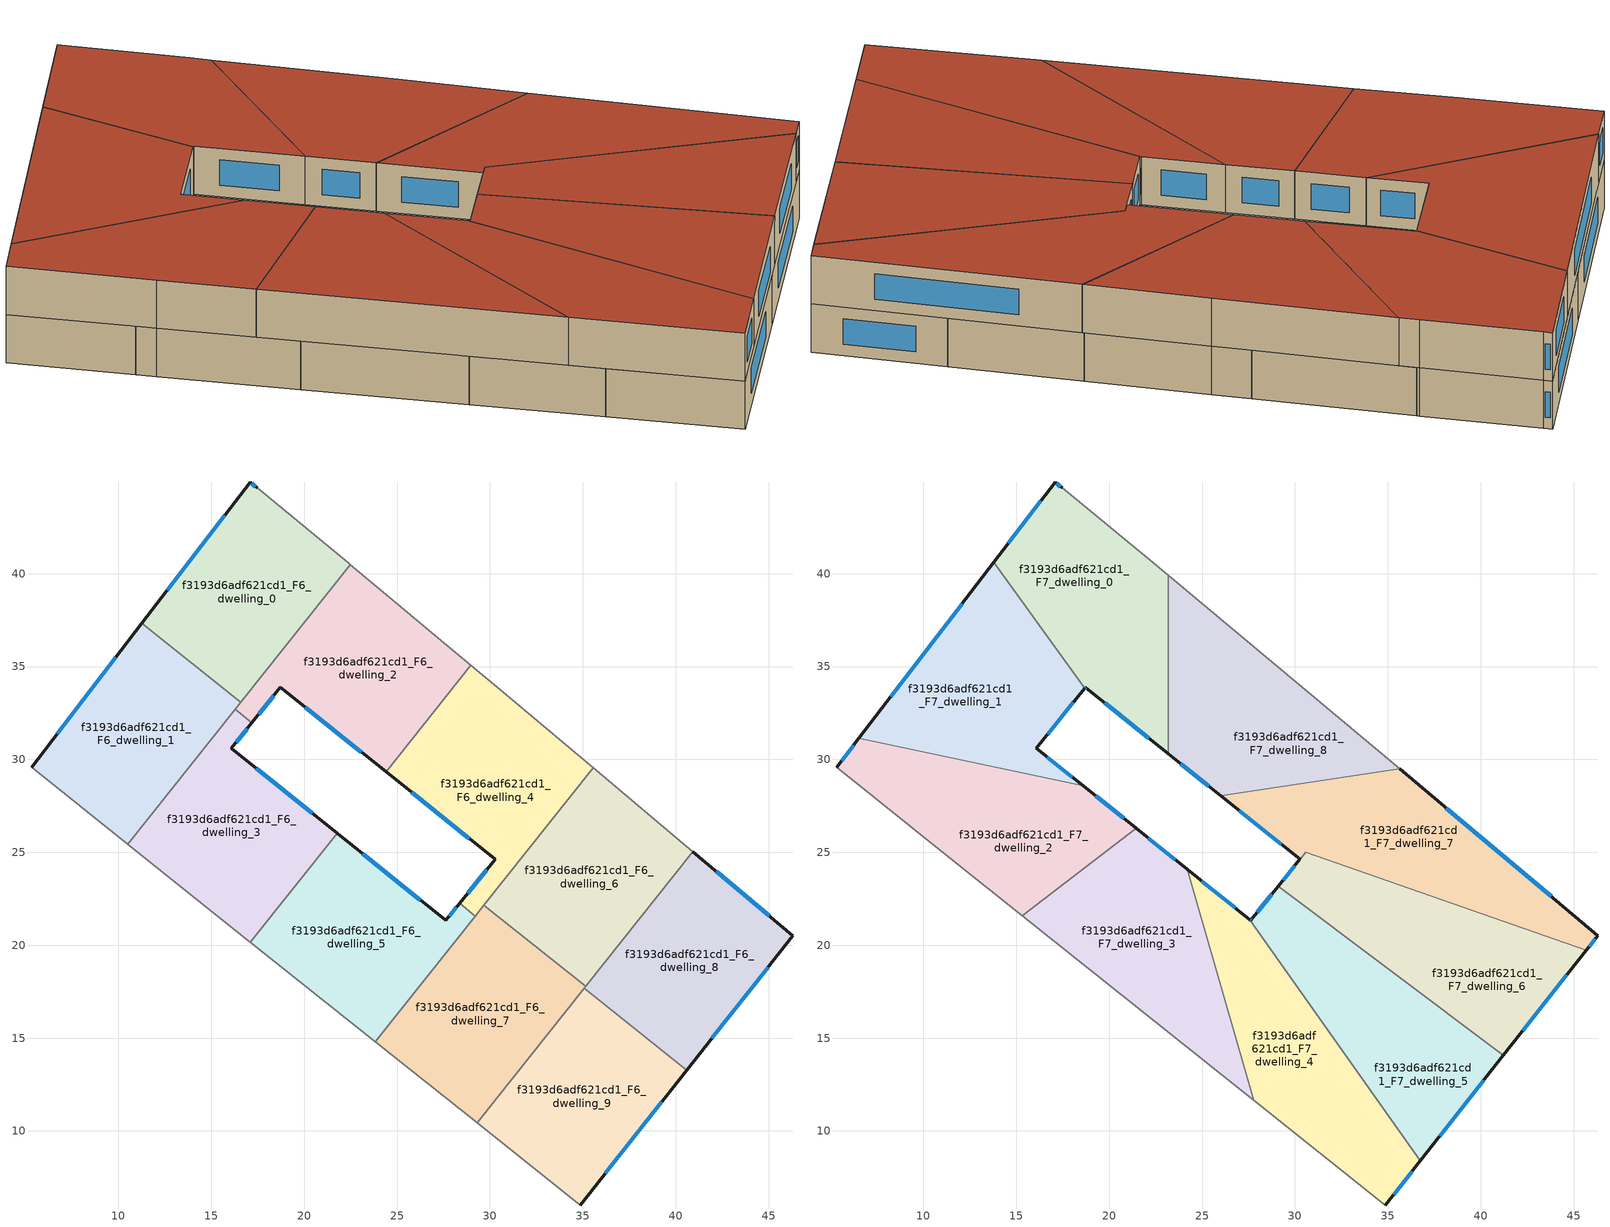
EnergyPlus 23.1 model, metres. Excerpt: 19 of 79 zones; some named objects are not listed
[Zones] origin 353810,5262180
f3193d6adf621cd1_F6_dwelling_0
 floor to f3193d6adf621cd1_F5_dwelling_0 (EU_floor_Construction): 22.37,40.59 22.49,40.49 16.59,33.08 11.27,37.32 17.1,44.93 17.47,44.61 z18
 wall outside (EU_wall_Construction): 17.47,44.61 17.1,44.93 11.27,37.32 z18:21
 wall to f3193d6adf621cd1_F6_dwelling_1 (EU_wall_Construction): 11.27,37.32 16.59,33.08 z18:21
 wall adiabatic (EU_wall_Construction): 22.49,40.49 22.37,40.59 17.47,44.61 z18:21
 wall to f3193d6adf621cd1_F6_dwelling_2 (EU_wall_Construction): 16.59,33.08 22.49,40.49 z18:21
 window (EU_Window_Construction): 15.73,43.15 12.64,39.11 / 17.38,44.69 17.19,44.86 z18.7:20.3
f3193d6adf621cd1_F6_dwelling_1
 floor to f3193d6adf621cd1_F5_dwelling_1 (EU_floor_Construction): 16.59,33.08 10.49,25.43 5.33,29.57 11.27,37.32 z18
 wall outside (EU_wall_Construction): 11.27,37.32 5.33,29.57 z18:21
 wall adiabatic (EU_wall_Construction): 5.33,29.57 10.49,25.43 z18:21
 wall to f3193d6adf621cd1_F6_dwelling_3 (EU_wall_Construction): 10.49,25.43 16.29,32.7 z18:21
 wall to f3193d6adf621cd1_F6_dwelling_2 (EU_wall_Construction): 16.29,32.7 16.59,33.08 z18:21
 window (EU_Window_Construction): 9.87,35.5 6.72,31.39 z18.7:20.3
f3193d6adf621cd1_F6_dwelling_2
 floor to f3193d6adf621cd1_F5_dwelling_2 (EU_floor_Construction): 28.98,35.07 24.41,29.33 18.72,33.89 17.19,31.98 16.29,32.7 22.49,40.49 z18
 wall outside (EU_wall_Construction): 17.19,31.98 18.72,33.89 24.41,29.33 z18:21
 wall to f3193d6adf621cd1_F6_dwelling_3 (EU_wall_Construction): 16.29,32.7 17.19,31.98 z18:21
 wall adiabatic (EU_wall_Construction): 28.98,35.07 22.49,40.49 z18:21
 wall to f3193d6adf621cd1_F6_dwelling_4 (EU_wall_Construction): 24.41,29.33 28.98,35.07 z18:21
 window (EU_Window_Construction): 20.05,32.82 23.07,30.4 / 17.55,32.43 18.36,33.44 z18.7:20.3
f3193d6adf621cd1_F6_dwelling_3
 floor to f3193d6adf621cd1_F5_dwelling_3 (EU_floor_Construction): 17.19,31.98 16.08,30.6 21.78,26.03 17.11,20.16 11.34,24.75 10.49,25.43 16.29,32.7 z18
 wall outside (EU_wall_Construction): 21.78,26.03 16.08,30.6 17.19,31.98 z18:21
 wall adiabatic (EU_wall_Construction): 10.49,25.43 11.34,24.75 17.11,20.16 z18:21
 wall to f3193d6adf621cd1_F6_dwelling_5 (EU_wall_Construction): 17.11,20.16 21.78,26.03 z18:21
 window (EU_Window_Construction): 16.34,30.93 16.93,31.66 / 20.44,27.1 17.42,29.53 z18.7:20.3
f3193d6adf621cd1_F6_dwelling_4
 floor to f3193d6adf621cd1_F5_dwelling_4 (EU_floor_Construction): 30.55,33.76 35.57,29.55 29.22,21.57 28.37,22.25 30.27,24.62 24.41,29.33 28.98,35.07 z18
 wall outside (EU_wall_Construction): 24.41,29.33 30.27,24.62 28.37,22.25 z18:21
 wall adiabatic (EU_wall_Construction): 35.57,29.55 30.55,33.76 28.98,35.07 z18:21
 wall to f3193d6adf621cd1_F6_dwelling_5 (EU_wall_Construction): 28.37,22.25 29.22,21.57 z18:21
 wall to f3193d6adf621cd1_F6_dwelling_6 (EU_wall_Construction): 29.67,22.14 35.57,29.55 z18:21
 wall to f3193d6adf621cd1_F6_dwelling_7 (EU_wall_Construction): 29.22,21.57 29.67,22.14 z18:21
 window (EU_Window_Construction): 29.83,24.07 28.81,22.81 / 25.78,28.22 28.9,25.73 z18.7:20.3
f3193d6adf621cd1_F6_dwelling_5
 floor to f3193d6adf621cd1_F5_dwelling_5 (EU_floor_Construction): 28.37,22.25 29.22,21.57 23.83,14.8 17.11,20.16 21.78,26.03 27.63,21.33 z18
 wall outside (EU_wall_Construction): 28.37,22.25 27.63,21.33 21.78,26.03 z18:21
 wall adiabatic (EU_wall_Construction): 17.11,20.16 23.83,14.8 z18:21
 wall to f3193d6adf621cd1_F6_dwelling_7 (EU_wall_Construction): 23.83,14.8 29.22,21.57 z18:21
 window (EU_Window_Construction): 26.26,22.43 23.15,24.93 / 28.19,22.03 27.8,21.55 z18.7:20.3
f3193d6adf621cd1_F6_dwelling_6
 floor to f3193d6adf621cd1_F5_dwelling_6 (EU_floor_Construction): 40.93,25.04 35.15,17.78 29.67,22.14 35.57,29.55 z18
 wall adiabatic (EU_wall_Construction): 40.93,25.04 35.57,29.55 z18:21
 wall to f3193d6adf621cd1_F6_dwelling_7 (EU_wall_Construction): 29.67,22.14 35.15,17.78 z18:21
 wall to f3193d6adf621cd1_F6_dwelling_8 (EU_wall_Construction): 35.15,17.78 40.93,25.04 z18:21
f3193d6adf621cd1_F6_dwelling_7
 floor to f3193d6adf621cd1_F5_dwelling_7 (EU_floor_Construction): 35.15,17.78 29.31,10.45 23.83,14.8 29.67,22.14 z18
 wall adiabatic (EU_wall_Construction): 23.83,14.8 29.31,10.45 z18:21
 wall to f3193d6adf621cd1_F6_dwelling_9 (EU_wall_Construction): 29.31,10.45 35.07,17.69 z18:21
 wall to f3193d6adf621cd1_F6_dwelling_8 (EU_wall_Construction): 35.08,17.69 35.15,17.78 z18:21
f3193d6adf621cd1_F6_dwelling_8
 floor to f3193d6adf621cd1_F5_dwelling_8 (EU_floor_Construction): 46.31,20.52 40.61,13.28 35.08,17.69 40.93,25.04 z18
 wall outside (EU_wall_Construction): 40.61,13.28 46.31,20.52 40.93,25.04 z18:21
 wall to f3193d6adf621cd1_F6_dwelling_9 (EU_wall_Construction): 35.08,17.69 40.61,13.28 z18:21
 window (EU_Window_Construction): 45.05,21.58 42.19,23.98 / 41.95,14.98 44.97,18.82 z18.7:20.3
f3193d6adf621cd1_F6_dwelling_9
 floor to f3193d6adf621cd1_F5_dwelling_9 (EU_floor_Construction): 40.61,13.28 34.87,6.02 29.31,10.45 35.08,17.69 z18
 wall outside (EU_wall_Construction): 34.87,6.02 40.61,13.28 z18:21
 wall adiabatic (EU_wall_Construction): 29.31,10.45 34.87,6.02 z18:21
 window (EU_Window_Construction): 36.22,7.72 39.26,11.58 z18.7:20.3
f3193d6adf621cd1_F7_dwelling_0
 floor to f3193d6adf621cd1_F6_dwelling_0 (EU_floor_Construction): 22.37,40.59 22.49,40.49 17.97,34.82 13.79,40.61 17.1,44.93 17.47,44.61 z21
 floor to f3193d6adf621cd1_F6_dwelling_2 (EU_floor_Construction): 23.18,39.91 23.18,30.31 18.72,33.89 18.68,33.84 17.97,34.82 22.49,40.49 z21
 wall outside (EU_wall_Construction): 18.68,33.84 18.72,33.89 23.18,30.31 / 17.47,44.61 17.1,44.93 13.79,40.61 z21:24
 wall adiabatic (EU_wall_Construction): 23.18,39.91 22.37,40.59 17.47,44.61 z21:24
 wall to f3193d6adf621cd1_F7_dwelling_8 (EU_wall_Construction): 23.18,30.31 23.18,39.91 z21:24
 wall to f3193d6adf621cd1_F7_dwelling_1 (EU_wall_Construction): 13.79,40.61 18.68,33.84 z21:24
 window (EU_Window_Construction): 19.77,33.05 22.13,31.15 / 18.69,33.85 18.71,33.87 / 16.33,43.92 14.57,41.63 / 17.38,44.69 17.19,44.86 z21.7:23.3
 roof outside (EU_roof_Construction): 23.18,30.31 23.18,39.91 22.37,40.59 17.47,44.61 17.1,44.93 13.79,40.61 18.68,33.84 18.72,33.89 z24
f3193d6adf621cd1_F7_dwelling_1
 floor to f3193d6adf621cd1_F6_dwelling_1 (EU_floor_Construction): 16.59,33.08 13.81,29.6 6.53,31.14 11.27,37.32 z21
 floor to f3193d6adf621cd1_F6_dwelling_0 (EU_floor_Construction): 13.79,40.61 17.97,34.82 16.59,33.08 11.27,37.32 z21
 floor to f3193d6adf621cd1_F6_dwelling_3 (EU_floor_Construction): 17.19,31.98 16.08,30.6 18.6,28.58 13.81,29.6 16.29,32.7 z21
 floor to f3193d6adf621cd1_F6_dwelling_2 (EU_floor_Construction): 17.97,34.82 18.68,33.84 17.19,31.98 16.29,32.7 z21
 wall outside (EU_wall_Construction): 18.6,28.58 16.08,30.6 18.68,33.84 / 13.79,40.61 6.53,31.14 z21:24
 wall to f3193d6adf621cd1_F7_dwelling_2 (EU_wall_Construction): 6.53,31.14 18.6,28.58 z21:24
 window (EU_Window_Construction): 16.69,31.36 18.07,33.08 / 18.01,29.05 16.68,30.13 / 12.09,38.39 8.23,33.36 z21.7:23.3
 roof outside (EU_roof_Construction): 18.6,28.58 16.08,30.6 18.68,33.84 13.79,40.61 6.53,31.14 z24
f3193d6adf621cd1_F7_dwelling_2
 floor to f3193d6adf621cd1_F6_dwelling_3 (EU_floor_Construction): 18.6,28.58 21.46,26.29 15.32,21.58 11.34,24.75 10.5,25.43 13.81,29.6 z21
 floor to f3193d6adf621cd1_F6_dwelling_1 (EU_floor_Construction): 13.81,29.6 10.5,25.43 5.33,29.57 6.53,31.14 z21
 wall outside (EU_wall_Construction): 21.46,26.29 18.6,28.58 / 6.53,31.14 5.33,29.57 z21:24
 wall to f3193d6adf621cd1_F7_dwelling_3 (EU_wall_Construction): 15.32,21.58 21.46,26.29 z21:24
 wall adiabatic (EU_wall_Construction): 5.33,29.57 11.34,24.75 15.32,21.58 z21:24
 window (EU_Window_Construction): 20.79,26.83 19.27,28.04 / 6.24,30.77 5.61,29.94 z21.7:23.3
 roof outside (EU_roof_Construction): 21.46,26.29 18.6,28.58 6.53,31.14 5.33,29.57 11.34,24.75 15.32,21.58 z24
f3193d6adf621cd1_F7_dwelling_3
 floor to f3193d6adf621cd1_F6_dwelling_5 (EU_floor_Construction): 24.2,24.09 26.07,17.62 23.83,14.8 17.11,20.16 21.78,26.03 z21
 floor to f3193d6adf621cd1_F6_dwelling_3 (EU_floor_Construction): 21.78,26.03 17.11,20.16 15.32,21.58 21.46,26.29 z21
 floor to f3193d6adf621cd1_F6_dwelling_7 (EU_floor_Construction): 26.07,17.62 27.8,11.65 23.83,14.8 z21
 wall outside (EU_wall_Construction): 24.2,24.09 21.46,26.29 z21:24
 wall to f3193d6adf621cd1_F7_dwelling_4 (EU_wall_Construction): 27.8,11.65 24.2,24.09 z21:24
 wall adiabatic (EU_wall_Construction): 15.32,21.58 27.8,11.65 z21:24
 window (EU_Window_Construction): 23.55,24.6 22.1,25.77 z21.7:23.3
 roof outside (EU_roof_Construction): 27.8,11.65 24.2,24.09 21.46,26.29 15.32,21.58 z24
f3193d6adf621cd1_F7_dwelling_4
 floor to f3193d6adf621cd1_F6_dwelling_7 (EU_floor_Construction): 28.28,20.38 32.48,14.43 29.31,10.45 27.8,11.65 26.07,17.62 z21
 floor to f3193d6adf621cd1_F6_dwelling_5 (EU_floor_Construction): 27.58,21.37 28.28,20.39 26.07,17.62 24.2,24.09 z21
 floor to f3193d6adf621cd1_F6_dwelling_9 (EU_floor_Construction): 32.48,14.43 36.74,8.38 34.87,6.02 29.31,10.45 z21
 wall outside (EU_wall_Construction): 27.58,21.37 24.2,24.09 / 34.87,6.02 36.74,8.38 z21:24
 wall to f3193d6adf621cd1_F7_dwelling_5 (EU_wall_Construction): 36.74,8.38 27.58,21.37 z21:24
 wall adiabatic (EU_wall_Construction): 27.8,11.65 34.87,6.02 z21:24
 window (EU_Window_Construction): 26.79,22.01 24.99,23.45 / 35.31,6.57 36.3,7.83 z21.7:23.3
 roof outside (EU_roof_Construction): 34.87,6.02 36.74,8.38 27.58,21.37 24.2,24.09 27.8,11.65 z24
f3193d6adf621cd1_F7_dwelling_5
 floor to f3193d6adf621cd1_F6_dwelling_9 (EU_floor_Construction): 40.61,13.28 36.74,8.38 32.48,14.43 35.08,17.69 z21
 floor to f3193d6adf621cd1_F6_dwelling_7 (EU_floor_Construction): 35.15,17.78 32.48,14.43 28.28,20.38 29.67,22.14 z21
 floor to f3193d6adf621cd1_F6_dwelling_6 (EU_floor_Construction): 35.57,18.31 35.15,17.78 29.67,22.14 29.97,22.51 z21
 floor to f3193d6adf621cd1_F6_dwelling_8 (EU_floor_Construction): 41.23,14.07 40.61,13.28 35.08,17.69 35.57,18.31 z21
 floor to f3193d6adf621cd1_F6_dwelling_5 (EU_floor_Construction): 29.22,21.57 28.28,20.39 27.58,21.37 27.63,21.33 28.37,22.25 z21
 floor to f3193d6adf621cd1_F6_dwelling_4 (EU_floor_Construction): 29.97,22.51 29.22,21.57 28.37,22.25 29.1,23.17 z21
 wall outside (EU_wall_Construction): 29.1,23.17 27.63,21.33 27.58,21.37 / 36.74,8.38 41.23,14.07 z21:24
 wall to f3193d6adf621cd1_F7_dwelling_6 (EU_wall_Construction): 41.23,14.07 29.1,23.17 z21:24
 window (EU_Window_Construction): 27.62,21.34 27.59,21.36 / 28.76,22.74 27.98,21.76 / 37.8,9.72 40.17,12.74 z21.7:23.3
 roof outside (EU_roof_Construction): 36.74,8.38 41.23,14.07 29.1,23.17 27.63,21.33 27.58,21.37 z24
f3193d6adf621cd1_F7_dwelling_6
 floor to f3193d6adf621cd1_F6_dwelling_6 (EU_floor_Construction): 38.66,22.19 35.57,18.31 29.97,22.51 31.66,24.64 z21
 floor to f3193d6adf621cd1_F6_dwelling_8 (EU_floor_Construction): 45.69,19.74 41.23,14.07 35.57,18.31 38.66,22.19 z21
 floor to f3193d6adf621cd1_F6_dwelling_4 (EU_floor_Construction): 31.66,24.64 29.97,22.51 29.1,23.17 30.27,24.62 30.59,25.01 z21
 wall outside (EU_wall_Construction): 41.23,14.07 45.7,19.74 / 30.27,24.62 29.1,23.17 z21:24
 wall to f3193d6adf621cd1_F7_dwelling_7 (EU_wall_Construction): 45.7,19.74 30.59,25.01 30.27,24.62 z21:24
 window (EU_Window_Construction): 42.28,15.4 44.65,18.41 / 30,24.28 29.38,23.51 z21.7:23.3
 roof outside (EU_roof_Construction): 41.23,14.07 45.7,19.74 30.59,25.01 30.27,24.62 29.1,23.17 z24
f3193d6adf621cd1_F7_dwelling_7
 floor to f3193d6adf621cd1_F6_dwelling_4 (EU_floor_Construction): 35.51,29.47 31.66,24.64 30.59,25.02 30.27,24.62 26.02,28.04 z21
 floor to f3193d6adf621cd1_F6_dwelling_6 (EU_floor_Construction): 40.93,25.04 38.66,22.19 31.66,24.64 35.51,29.47 35.64,29.49 z21
 floor to f3193d6adf621cd1_F6_dwelling_8 (EU_floor_Construction): 46.31,20.52 45.69,19.74 38.66,22.19 40.93,25.04 z21
 wall outside (EU_wall_Construction): 26.02,28.04 30.27,24.62 / 45.7,19.74 46.31,20.52 35.64,29.49 z21:24
 wall to f3193d6adf621cd1_F7_dwelling_8 (EU_wall_Construction): 35.64,29.49 26.02,28.04 z21:24
 window (EU_Window_Construction): 27.02,27.23 29.27,25.42 / 43.81,22.63 38.14,27.38 / 45.84,19.92 46.17,20.34 z21.7:23.3
 roof outside (EU_roof_Construction): 45.7,19.74 46.31,20.52 35.64,29.49 26.02,28.04 30.27,24.62 30.59,25.02 z24
f3193d6adf621cd1_F7_dwelling_8
 floor to f3193d6adf621cd1_F6_dwelling_2 (EU_floor_Construction): 28.98,35.07 24.41,29.33 23.18,30.31 23.18,39.91 z21
 floor to f3193d6adf621cd1_F6_dwelling_4 (EU_floor_Construction): 30.55,33.76 35.57,29.55 35.51,29.47 26.02,28.04 24.41,29.33 28.98,35.07 z21
 wall outside (EU_wall_Construction): 23.18,30.31 26.02,28.04 z21:24
 wall adiabatic (EU_wall_Construction): 35.64,29.49 30.55,33.76 23.18,39.91 z21:24
 window (EU_Window_Construction): 23.85,29.78 25.35,28.57 z21.7:23.3
 roof outside (EU_roof_Construction): 35.64,29.49 30.55,33.76 23.18,39.91 23.18,30.31 26.02,28.04 z24
[Building]
EU S2 Campaign: North Axis=0; Terrain=City; Solar Distribution=FullExterior
[Site:Location]
Budapest.Ferenc.Liszt.Intl.AP: Latitude=47.437; Longitude=19.256; Time Zone=1; Elevation=185
[SizingPeriod:WeatherFileDays]
AnnualSizingPeriod: Begin Month=1; Begin Day of Month=1; End Month=12; End Day of Month=31; Day of Week for Start Day=Monday; Use Weather File Daylight Saving Period=No; Use Weather File Rain and Snow Indicators=No
[MATERIAL]
EU_InternalMass_Material: Roughness=MediumRough; Thickness=0.1; Conductivity=1; Density=1800; Specific Heat=900; Thermal Absorptance=0.9; Solar Absorptance=0.7; Visible Absorptance=0.7
[MATERIAL:NOMASS] Roughness=MediumRough; Thermal Absorptance=0.9; Solar Absorptance=0.7; Visible Absorptance=0.7
Name | Thermal Resistance
EU_wall_NoMass | 0.832559
EU_roof_NoMass | 1.39638
EU_floor_NoMass | 0.872794
[WINDOWMATERIAL:SIMPLEGLAZINGSYSTEM]
EU_Window_SimpleGlazing: UFactor=2.79869; Solar Heat Gain Coefficient=0.75; Visible Transmittance=0.75
[CONSTRUCTION]
EU_wall_Construction: EU_wall_NoMass
EU_roof_Construction: EU_roof_NoMass
EU_floor_Construction: EU_floor_NoMass
EU_Window_Construction: EU_Window_SimpleGlazing
EU_InternalMass_Construction: EU_InternalMass_Material
[ZONE] Type=1; Multiplier=1; Ceiling Height=autocalculate; Floor Area=autocalculate; Part of Total Floor Area=Yes
Name | Volume
f3193d6adf621cd1_F6_dwelling_0 | 196.886
f3193d6adf621cd1_F7_dwelling_0 | 218.74
f3193d6adf621cd1_F6_dwelling_1 | 196.89
f3193d6adf621cd1_F7_dwelling_1 | 218.751
f3193d6adf621cd1_F6_dwelling_2 | 196.864
f3193d6adf621cd1_F7_dwelling_2 | 218.723
f3193d6adf621cd1_F6_dwelling_3 | 196.879
f3193d6adf621cd1_F7_dwelling_3 | 218.735
f3193d6adf621cd1_F6_dwelling_4 | 196.849
f3193d6adf621cd1_F7_dwelling_4 | 218.733
f3193d6adf621cd1_F6_dwelling_5 | 196.856
f3193d6adf621cd1_F7_dwelling_5 | 218.736
f3193d6adf621cd1_F6_dwelling_6 | 196.885
f3193d6adf621cd1_F7_dwelling_6 | 217.639
f3193d6adf621cd1_F6_dwelling_7 | 196.862
f3193d6adf621cd1_F7_dwelling_7 | 219.864
f3193d6adf621cd1_F6_dwelling_8 | 196.861
f3193d6adf621cd1_F7_dwelling_8 | 218.75
f3193d6adf621cd1_F6_dwelling_9 | 196.881
[INTERNALMASS] Construction=EU_InternalMass_Construction
Name | Zone or ZoneList | Surface Area
f3193d6adf621cd1_F6_dwelling_0_EU_InternalMass | f3193d6adf621cd1_F6_dwelling_0 | 65.6287
f3193d6adf621cd1_F6_dwelling_1_EU_InternalMass | f3193d6adf621cd1_F6_dwelling_1 | 65.63
f3193d6adf621cd1_F6_dwelling_2_EU_InternalMass | f3193d6adf621cd1_F6_dwelling_2 | 65.6212
f3193d6adf621cd1_F6_dwelling_3_EU_InternalMass | f3193d6adf621cd1_F6_dwelling_3 | 65.6262
f3193d6adf621cd1_F6_dwelling_4_EU_InternalMass | f3193d6adf621cd1_F6_dwelling_4 | 65.6166
f3193d6adf621cd1_F6_dwelling_5_EU_InternalMass | f3193d6adf621cd1_F6_dwelling_5 | 65.6187
f3193d6adf621cd1_F6_dwelling_6_EU_InternalMass | f3193d6adf621cd1_F6_dwelling_6 | 65.6283
f3193d6adf621cd1_F6_dwelling_7_EU_InternalMass | f3193d6adf621cd1_F6_dwelling_7 | 65.6205
f3193d6adf621cd1_F6_dwelling_8_EU_InternalMass | f3193d6adf621cd1_F6_dwelling_8 | 65.6206
f3193d6adf621cd1_F6_dwelling_9_EU_InternalMass | f3193d6adf621cd1_F6_dwelling_9 | 65.6269
f3193d6adf621cd1_F7_dwelling_0_EU_InternalMass | f3193d6adf621cd1_F7_dwelling_0 | 72.9132
f3193d6adf621cd1_F7_dwelling_1_EU_InternalMass | f3193d6adf621cd1_F7_dwelling_1 | 72.9173
f3193d6adf621cd1_F7_dwelling_2_EU_InternalMass | f3193d6adf621cd1_F7_dwelling_2 | 72.9079
f3193d6adf621cd1_F7_dwelling_3_EU_InternalMass | f3193d6adf621cd1_F7_dwelling_3 | 72.9116
f3193d6adf621cd1_F7_dwelling_4_EU_InternalMass | f3193d6adf621cd1_F7_dwelling_4 | 72.9113
f3193d6adf621cd1_F7_dwelling_5_EU_InternalMass | f3193d6adf621cd1_F7_dwelling_5 | 72.9117
f3193d6adf621cd1_F7_dwelling_6_EU_InternalMass | f3193d6adf621cd1_F7_dwelling_6 | 72.5477
f3193d6adf621cd1_F7_dwelling_7_EU_InternalMass | f3193d6adf621cd1_F7_dwelling_7 | 73.2888
f3193d6adf621cd1_F7_dwelling_8_EU_InternalMass | f3193d6adf621cd1_F7_dwelling_8 | 72.9167
[OTHEREQUIPMENT] Fuel Type=Electricity; Design Level Calculation Method=Watts/Area; Power per Zone Floor Area=1; Fraction Latent=0; Fraction Radiant=0; Fraction Lost=0; Carbon Dioxide Generation Rate=0; EndUse Subcategory=EU_Step8_InternalGains
Name | Zone or ZoneList or Space or SpaceList | Schedule
EU_Step8_InternalGain_f3193d6adf621cd1_F6_dwelling_0_f000 | f3193d6adf621cd1_F6_dwelling_0 | EU_Step8_GainSchedule_f3193d6adf621cd1_F6_dwelling_0_f000
EU_Step8_InternalGain_f3193d6adf621cd1_F6_dwelling_1_f000 | f3193d6adf621cd1_F6_dwelling_1 | EU_Step8_GainSchedule_f3193d6adf621cd1_F6_dwelling_1_f000
EU_Step8_InternalGain_f3193d6adf621cd1_F6_dwelling_2_f000 | f3193d6adf621cd1_F6_dwelling_2 | EU_Step8_GainSchedule_f3193d6adf621cd1_F6_dwelling_2_f000
EU_Step8_InternalGain_f3193d6adf621cd1_F6_dwelling_3_f000 | f3193d6adf621cd1_F6_dwelling_3 | EU_Step8_GainSchedule_f3193d6adf621cd1_F6_dwelling_3_f000
EU_Step8_InternalGain_f3193d6adf621cd1_F6_dwelling_4_f000 | f3193d6adf621cd1_F6_dwelling_4 | EU_Step8_GainSchedule_f3193d6adf621cd1_F6_dwelling_4_f000
EU_Step8_InternalGain_f3193d6adf621cd1_F6_dwelling_5_f000 | f3193d6adf621cd1_F6_dwelling_5 | EU_Step8_GainSchedule_f3193d6adf621cd1_F6_dwelling_5_f000
EU_Step8_InternalGain_f3193d6adf621cd1_F6_dwelling_6_f000 | f3193d6adf621cd1_F6_dwelling_6 | EU_Step8_GainSchedule_f3193d6adf621cd1_F6_dwelling_6_f000
EU_Step8_InternalGain_f3193d6adf621cd1_F6_dwelling_7_f000 | f3193d6adf621cd1_F6_dwelling_7 | EU_Step8_GainSchedule_f3193d6adf621cd1_F6_dwelling_7_f000
EU_Step8_InternalGain_f3193d6adf621cd1_F6_dwelling_8_f000 | f3193d6adf621cd1_F6_dwelling_8 | EU_Step8_GainSchedule_f3193d6adf621cd1_F6_dwelling_8_f000
EU_Step8_InternalGain_f3193d6adf621cd1_F6_dwelling_9_f000 | f3193d6adf621cd1_F6_dwelling_9 | EU_Step8_GainSchedule_f3193d6adf621cd1_F6_dwelling_9_f000
EU_Step8_InternalGain_f3193d6adf621cd1_F7_dwelling_0_f000 | f3193d6adf621cd1_F7_dwelling_0 | EU_Step8_GainSchedule_f3193d6adf621cd1_F7_dwelling_0_f000
EU_Step8_InternalGain_f3193d6adf621cd1_F7_dwelling_1_f000 | f3193d6adf621cd1_F7_dwelling_1 | EU_Step8_GainSchedule_f3193d6adf621cd1_F7_dwelling_1_f000
EU_Step8_InternalGain_f3193d6adf621cd1_F7_dwelling_2_f000 | f3193d6adf621cd1_F7_dwelling_2 | EU_Step8_GainSchedule_f3193d6adf621cd1_F7_dwelling_2_f000
EU_Step8_InternalGain_f3193d6adf621cd1_F7_dwelling_3_f000 | f3193d6adf621cd1_F7_dwelling_3 | EU_Step8_GainSchedule_f3193d6adf621cd1_F7_dwelling_3_f000
EU_Step8_InternalGain_f3193d6adf621cd1_F7_dwelling_4_f000 | f3193d6adf621cd1_F7_dwelling_4 | EU_Step8_GainSchedule_f3193d6adf621cd1_F7_dwelling_4_f000
EU_Step8_InternalGain_f3193d6adf621cd1_F7_dwelling_5_f000 | f3193d6adf621cd1_F7_dwelling_5 | EU_Step8_GainSchedule_f3193d6adf621cd1_F7_dwelling_5_f000
EU_Step8_InternalGain_f3193d6adf621cd1_F7_dwelling_6_f000 | f3193d6adf621cd1_F7_dwelling_6 | EU_Step8_GainSchedule_f3193d6adf621cd1_F7_dwelling_6_f000
EU_Step8_InternalGain_f3193d6adf621cd1_F7_dwelling_7_f000 | f3193d6adf621cd1_F7_dwelling_7 | EU_Step8_GainSchedule_f3193d6adf621cd1_F7_dwelling_7_f000
EU_Step8_InternalGain_f3193d6adf621cd1_F7_dwelling_8_f000 | f3193d6adf621cd1_F7_dwelling_8 | EU_Step8_GainSchedule_f3193d6adf621cd1_F7_dwelling_8_f000
[ZONEVENTILATION:DESIGNFLOWRATE] Schedule=EU_AlwaysOn; Design Flow Rate Calculation Method=AirChanges/Hour; Air Changes per Hour=0.475469; Ventilation Type=Natural; Fan Pressure Rise=0; Fan Total Efficiency=1; Constant Term Coefficient=1; Temperature Term Coefficient=0; Velocity Term Coefficient=0; Velocity Squared Term Coefficient=0; Minimum Indoor Temperature=-100; Maximum Indoor Temperature=100; Delta Temperature=-100; Minimum Outdoor Temperature=-100; Maximum Outdoor Temperature=100; Maximum Wind Speed=40
Name | Zone or ZoneList or Space or SpaceList
EU_ConstantAir_f3193d6adf621cd1_F6_dwelling_0 | f3193d6adf621cd1_F6_dwelling_0
EU_ConstantAir_f3193d6adf621cd1_F6_dwelling_1 | f3193d6adf621cd1_F6_dwelling_1
EU_ConstantAir_f3193d6adf621cd1_F6_dwelling_2 | f3193d6adf621cd1_F6_dwelling_2
EU_ConstantAir_f3193d6adf621cd1_F6_dwelling_3 | f3193d6adf621cd1_F6_dwelling_3
EU_ConstantAir_f3193d6adf621cd1_F6_dwelling_4 | f3193d6adf621cd1_F6_dwelling_4
EU_ConstantAir_f3193d6adf621cd1_F6_dwelling_5 | f3193d6adf621cd1_F6_dwelling_5
EU_ConstantAir_f3193d6adf621cd1_F6_dwelling_6 | f3193d6adf621cd1_F6_dwelling_6
EU_ConstantAir_f3193d6adf621cd1_F6_dwelling_7 | f3193d6adf621cd1_F6_dwelling_7
EU_ConstantAir_f3193d6adf621cd1_F6_dwelling_8 | f3193d6adf621cd1_F6_dwelling_8
EU_ConstantAir_f3193d6adf621cd1_F6_dwelling_9 | f3193d6adf621cd1_F6_dwelling_9
EU_ConstantAir_f3193d6adf621cd1_F7_dwelling_0 | f3193d6adf621cd1_F7_dwelling_0
EU_ConstantAir_f3193d6adf621cd1_F7_dwelling_1 | f3193d6adf621cd1_F7_dwelling_1
EU_ConstantAir_f3193d6adf621cd1_F7_dwelling_2 | f3193d6adf621cd1_F7_dwelling_2
EU_ConstantAir_f3193d6adf621cd1_F7_dwelling_3 | f3193d6adf621cd1_F7_dwelling_3
EU_ConstantAir_f3193d6adf621cd1_F7_dwelling_4 | f3193d6adf621cd1_F7_dwelling_4
EU_ConstantAir_f3193d6adf621cd1_F7_dwelling_5 | f3193d6adf621cd1_F7_dwelling_5
EU_ConstantAir_f3193d6adf621cd1_F7_dwelling_6 | f3193d6adf621cd1_F7_dwelling_6
EU_ConstantAir_f3193d6adf621cd1_F7_dwelling_7 | f3193d6adf621cd1_F7_dwelling_7
EU_ConstantAir_f3193d6adf621cd1_F7_dwelling_8 | f3193d6adf621cd1_F7_dwelling_8
[HVACTEMPLATE:ZONE:IDEALLOADSAIRSYSTEM] System Availability Schedule=EU_AlwaysOn; Maximum Heating Supply Air Temperature=50; Minimum Cooling Supply Air Temperature=13; Maximum Heating Supply Air Humidity Ratio=0.0156; Minimum Cooling Supply Air Humidity Ratio=0.0077; Heating Limit=NoLimit; Cooling Limit=NoLimit; Heating Availability Schedule=EU_AlwaysOn; Cooling Availability Schedule=EU_CoolingOff; Dehumidification Control Type=ConstantSensibleHeatRatio; Cooling Sensible Heat Ratio=0.7; Dehumidification Setpoint=60; Humidification Control Type=None; Humidification Setpoint=30; Outdoor Air Method=None; Outdoor Air Flow Rate per Person=0.00944; Outdoor Air Flow Rate per Zone Floor Area=0; Outdoor Air Flow Rate per Zone=0; Demand Controlled Ventilation Type=None; Outdoor Air Economizer Type=NoEconomizer; Heat Recovery Type=None; Sensible Heat Recovery Effectiveness=0.7; Latent Heat Recovery Effectiveness=0.65
Name | Template Thermostat
f3193d6adf621cd1_F6_dwelling_0 | EU_HeatOnly_f3193d6adf621cd1_F6_dwelling_0
f3193d6adf621cd1_F6_dwelling_1 | EU_HeatOnly_f3193d6adf621cd1_F6_dwelling_1
f3193d6adf621cd1_F6_dwelling_2 | EU_HeatOnly_f3193d6adf621cd1_F6_dwelling_2
f3193d6adf621cd1_F6_dwelling_3 | EU_HeatOnly_f3193d6adf621cd1_F6_dwelling_3
f3193d6adf621cd1_F6_dwelling_4 | EU_HeatOnly_f3193d6adf621cd1_F6_dwelling_4
f3193d6adf621cd1_F6_dwelling_5 | EU_HeatOnly_f3193d6adf621cd1_F6_dwelling_5
f3193d6adf621cd1_F6_dwelling_6 | EU_HeatOnly_f3193d6adf621cd1_F6_dwelling_6
f3193d6adf621cd1_F6_dwelling_7 | EU_HeatOnly_f3193d6adf621cd1_F6_dwelling_7
f3193d6adf621cd1_F6_dwelling_8 | EU_HeatOnly_f3193d6adf621cd1_F6_dwelling_8
f3193d6adf621cd1_F6_dwelling_9 | EU_HeatOnly_f3193d6adf621cd1_F6_dwelling_9
f3193d6adf621cd1_F7_dwelling_0 | EU_HeatOnly_f3193d6adf621cd1_F7_dwelling_0
f3193d6adf621cd1_F7_dwelling_1 | EU_HeatOnly_f3193d6adf621cd1_F7_dwelling_1
f3193d6adf621cd1_F7_dwelling_2 | EU_HeatOnly_f3193d6adf621cd1_F7_dwelling_2
f3193d6adf621cd1_F7_dwelling_3 | EU_HeatOnly_f3193d6adf621cd1_F7_dwelling_3
f3193d6adf621cd1_F7_dwelling_4 | EU_HeatOnly_f3193d6adf621cd1_F7_dwelling_4
f3193d6adf621cd1_F7_dwelling_5 | EU_HeatOnly_f3193d6adf621cd1_F7_dwelling_5
f3193d6adf621cd1_F7_dwelling_6 | EU_HeatOnly_f3193d6adf621cd1_F7_dwelling_6
f3193d6adf621cd1_F7_dwelling_7 | EU_HeatOnly_f3193d6adf621cd1_F7_dwelling_7
f3193d6adf621cd1_F7_dwelling_8 | EU_HeatOnly_f3193d6adf621cd1_F7_dwelling_8
[SIZING:ZONE] Zone Cooling Design Supply Air Temperature Input Method=SupplyAirTemperature; Zone Cooling Design Supply Air Temperature=13; Zone Heating Design Supply Air Temperature Input Method=SupplyAirTemperature; Zone Heating Design Supply Air Temperature=50; Zone Cooling Design Supply Air Humidity Ratio=0.008; Zone Heating Design Supply Air Humidity Ratio=0.008; Cooling Design Air Flow Method=DesignDay; Cooling Design Air Flow Rate=0; Cooling Minimum Air Flow per Zone Floor Area=0.000762; Cooling Minimum Air Flow=0; Cooling Minimum Air Flow Fraction=0.2; Heating Design Air Flow Method=DesignDay; Heating Design Air Flow Rate=0; Heating Maximum Air Flow per Zone Floor Area=0.002032; Heating Maximum Air Flow=0.141576; Heating Maximum Air Flow Fraction=0.3; Account for Dedicated Outdoor Air System=No; Dedicated Outdoor Air System Control Strategy=NeutralSupplyAir; Dedicated Outdoor Air Low Setpoint Temperature for Design=autosize; Dedicated Outdoor Air High Setpoint Temperature for Design=autosize; Zone Load Sizing Method=Sensible Load Only No Latent Load; Zone Latent Cooling Design Supply Air Humidity Ratio Input Method=HumidityRatioDifference; Zone Cooling Design Supply Air Humidity Ratio Difference=0.005; Zone Latent Heating Design Supply Air Humidity Ratio Input Method=HumidityRatioDifference; Zone Humidification Design Supply Air Humidity Ratio Difference=0.005
f3193d6adf621cd1_F6_dwelling_0; f3193d6adf621cd1_F6_dwelling_1; f3193d6adf621cd1_F6_dwelling_2; f3193d6adf621cd1_F6_dwelling_3; f3193d6adf621cd1_F6_dwelling_4; f3193d6adf621cd1_F6_dwelling_5; f3193d6adf621cd1_F6_dwelling_6; f3193d6adf621cd1_F6_dwelling_7; f3193d6adf621cd1_F6_dwelling_8; f3193d6adf621cd1_F6_dwelling_9; f3193d6adf621cd1_F7_dwelling_0; f3193d6adf621cd1_F7_dwelling_1; f3193d6adf621cd1_F7_dwelling_2; f3193d6adf621cd1_F7_dwelling_3; f3193d6adf621cd1_F7_dwelling_4; f3193d6adf621cd1_F7_dwelling_5; f3193d6adf621cd1_F7_dwelling_6; f3193d6adf621cd1_F7_dwelling_7; f3193d6adf621cd1_F7_dwelling_8
[SCHEDULE:CONSTANT]
Name | Hourly Value
EU_AlwaysOn | 1
EU_CoolingOff | 0
[SCHEDULE:FILE] Column Number=1; Rows to Skip at Top=0; Number of Hours of Data=8760; Column Separator=Comma; Interpolate to Timestep=No; Minutes per Item=60; Adjust Schedule for Daylight Savings=Yes
Name | File
EU_Step8_GainSchedule_f3193d6adf621cd1_F6_dwelling_0_f000 | ../../schedules/f3193d6adf621cd1/f3193d6adf621cd1_F6_dwelling_0_f000_gain.csv
EU_Step8_GainSchedule_f3193d6adf621cd1_F6_dwelling_1_f000 | ../../schedules/f3193d6adf621cd1/f3193d6adf621cd1_F6_dwelling_1_f000_gain.csv
EU_Step8_GainSchedule_f3193d6adf621cd1_F6_dwelling_2_f000 | ../../schedules/f3193d6adf621cd1/f3193d6adf621cd1_F6_dwelling_2_f000_gain.csv
EU_Step8_GainSchedule_f3193d6adf621cd1_F6_dwelling_3_f000 | ../../schedules/f3193d6adf621cd1/f3193d6adf621cd1_F6_dwelling_3_f000_gain.csv
EU_Step8_GainSchedule_f3193d6adf621cd1_F6_dwelling_4_f000 | ../../schedules/f3193d6adf621cd1/f3193d6adf621cd1_F6_dwelling_4_f000_gain.csv
EU_Step8_GainSchedule_f3193d6adf621cd1_F6_dwelling_5_f000 | ../../schedules/f3193d6adf621cd1/f3193d6adf621cd1_F6_dwelling_5_f000_gain.csv
EU_Step8_GainSchedule_f3193d6adf621cd1_F6_dwelling_6_f000 | ../../schedules/f3193d6adf621cd1/f3193d6adf621cd1_F6_dwelling_6_f000_gain.csv
EU_Step8_GainSchedule_f3193d6adf621cd1_F6_dwelling_7_f000 | ../../schedules/f3193d6adf621cd1/f3193d6adf621cd1_F6_dwelling_7_f000_gain.csv
EU_Step8_GainSchedule_f3193d6adf621cd1_F6_dwelling_8_f000 | ../../schedules/f3193d6adf621cd1/f3193d6adf621cd1_F6_dwelling_8_f000_gain.csv
EU_Step8_GainSchedule_f3193d6adf621cd1_F6_dwelling_9_f000 | ../../schedules/f3193d6adf621cd1/f3193d6adf621cd1_F6_dwelling_9_f000_gain.csv
EU_Step8_GainSchedule_f3193d6adf621cd1_F7_dwelling_0_f000 | ../../schedules/f3193d6adf621cd1/f3193d6adf621cd1_F7_dwelling_0_f000_gain.csv
EU_Step8_GainSchedule_f3193d6adf621cd1_F7_dwelling_1_f000 | ../../schedules/f3193d6adf621cd1/f3193d6adf621cd1_F7_dwelling_1_f000_gain.csv
EU_Step8_GainSchedule_f3193d6adf621cd1_F7_dwelling_2_f000 | ../../schedules/f3193d6adf621cd1/f3193d6adf621cd1_F7_dwelling_2_f000_gain.csv
EU_Step8_GainSchedule_f3193d6adf621cd1_F7_dwelling_3_f000 | ../../schedules/f3193d6adf621cd1/f3193d6adf621cd1_F7_dwelling_3_f000_gain.csv
EU_Step8_GainSchedule_f3193d6adf621cd1_F7_dwelling_4_f000 | ../../schedules/f3193d6adf621cd1/f3193d6adf621cd1_F7_dwelling_4_f000_gain.csv
EU_Step8_GainSchedule_f3193d6adf621cd1_F7_dwelling_5_f000 | ../../schedules/f3193d6adf621cd1/f3193d6adf621cd1_F7_dwelling_5_f000_gain.csv
EU_Step8_GainSchedule_f3193d6adf621cd1_F7_dwelling_6_f000 | ../../schedules/f3193d6adf621cd1/f3193d6adf621cd1_F7_dwelling_6_f000_gain.csv
EU_Step8_GainSchedule_f3193d6adf621cd1_F7_dwelling_7_f000 | ../../schedules/f3193d6adf621cd1/f3193d6adf621cd1_F7_dwelling_7_f000_gain.csv
EU_Step8_GainSchedule_f3193d6adf621cd1_F7_dwelling_8_f000 | ../../schedules/f3193d6adf621cd1/f3193d6adf621cd1_F7_dwelling_8_f000_gain.csv
